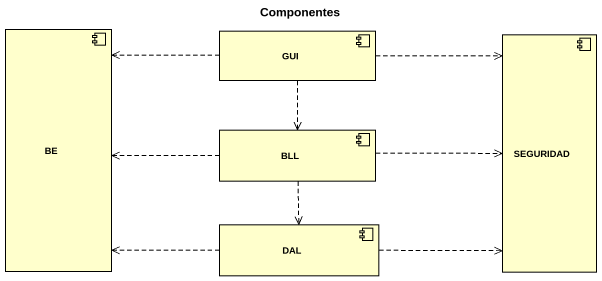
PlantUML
@startuml
title Componentes
component BE
component GUI
component SEGURIDAD
component BLL
component DAL
GUI .left.> BE
GUI .right.> SEGURIDAD
GUI ..> BLL
BLL .left.> BE
BLL .right.> SEGURIDAD
BLL ..> DAL
DAL .left.> BE
DAL .right.> SEGURIDAD
@enduml
